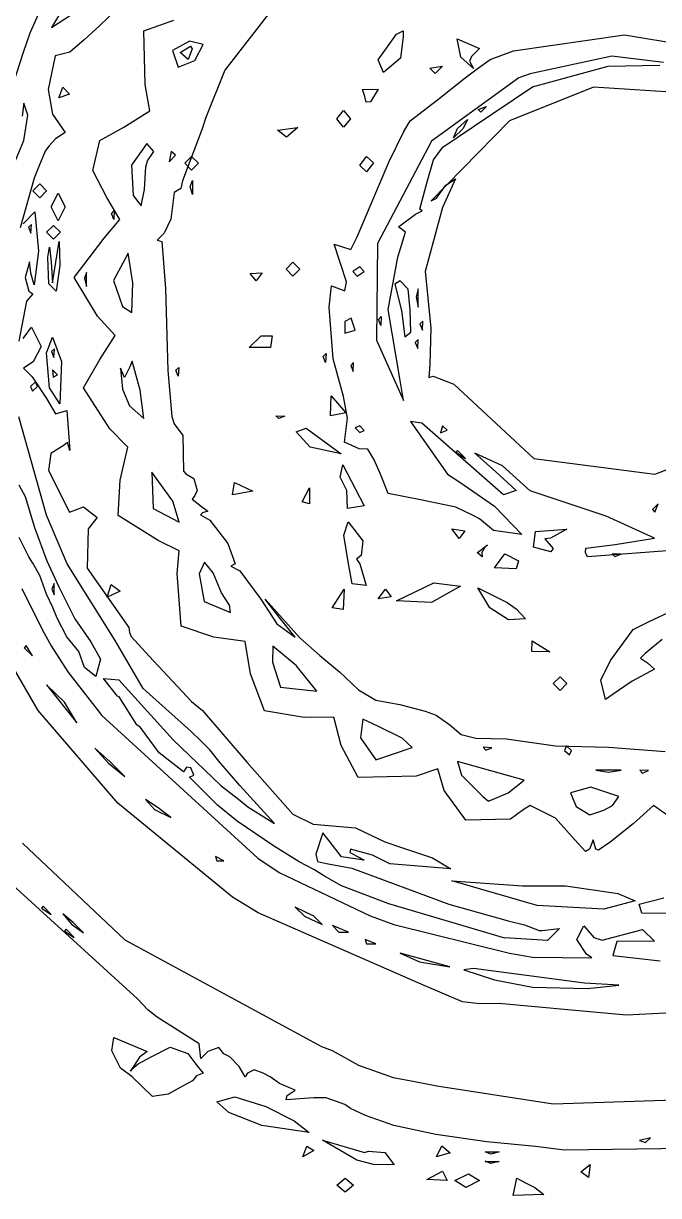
# Model space of a CAD drawing. Extents: x 0.2 to 67.3, y 0 to 43.3.
# Drawn here: x 20.83 to 25.35, y 13.11 to 21.46 of the extents above; entities that cross this region are included whole.
import ezdxf

# ---------------------------------------------------------------- set-up
doc = ezdxf.new("R2010")
doc.units = 0

msp = doc.modelspace()

# ---------------------------------------------------------------- linework, layer by layer
at = {"layer": 'Image'}
for p, q in [((20.876705, 21.388768), (20.956388, 21.569187)), ((21.553888, 21.613558), (21.37029, 21.438827)), ((22.625019, 21.59128), (22.262124, 21.122254)), ((21.090996, 21.533654), (21.027945, 21.427133)), ((21.027945, 21.427133), (21.171256, 21.52016)), ((21.686389, 21.403294), (21.899665, 21.480155)), ((20.829425, 21.250867), (20.876705, 21.388768)), ((21.37029, 21.438827), (21.261439, 21.339265)), ((21.695256, 21.020072), (21.686389, 21.403294)), ((23.354975, 21.196707), (23.485636, 21.378211)), ((23.485636, 21.378211), (23.532962, 21.402288)), ((23.532962, 21.402288), (23.532889, 21.36149)), ((24.320561, 21.260578), (25.110918, 21.374666)), ((25.110918, 21.374666), (25.773654, 21.264616)), ((21.261439, 21.339265), (21.158983, 21.250735)), ((22.0122, 21.330004), (21.890855, 21.262281)), ((21.94438, 21.247983), (22.018191, 21.293386)), ((22.108187, 21.305398), (22.0122, 21.330004)), ((22.018191, 21.293386), (22.029833, 21.273807)), ((22.048602, 21.190754), (22.108187, 21.305398)), ((22.108187, 21.305398), (22.108187, 21.305398)), ((23.532889, 21.36149), (23.515468, 21.209143)), ((23.944823, 21.214514), (23.916878, 21.346937)), ((23.916878, 21.346937), (24.076677, 21.276955)), ((20.588435, 20.512787), (20.829425, 21.250867)), ((21.053012, 21.22557), (21.004881, 20.985914)), ((21.158983, 21.250735), (21.053012, 21.22557)), ((21.890855, 21.262281), (21.929982, 21.144055)), ((21.944381, 21.248116), (21.94438, 21.247983)), ((22.001789, 21.199406), (21.944381, 21.248116)), ((22.013431, 21.228907), (22.001789, 21.199406)), ((22.029833, 21.273807), (22.013431, 21.228907)), ((23.515468, 21.209143), (23.39357, 21.106379)), ((23.944824, 21.214514), (23.944823, 21.214514)), ((24.034535, 21.134113), (23.944824, 21.214514)), ((24.019269, 21.220996), (24.006884, 21.187182)), ((24.076677, 21.276955), (24.019269, 21.220996)), ((24.15342, 21.198401), (24.320561, 21.260578)), ((25.019809, 21.222292), (24.437525, 21.096668)), ((25.38836, 21.178266), (25.019809, 21.222292)), ((21.929982, 21.144055), (22.048602, 21.190754)), ((23.39356, 21.106352), (23.354975, 21.196707)), ((23.723344, 21.13797), (23.81424, 21.150934)), ((23.723344, 21.137943), (23.723344, 21.13797)), ((23.762299, 21.098997), (23.723344, 21.137943)), ((23.81424, 21.150934), (23.762299, 21.098997)), ((23.97472, 21.067194), (24.060279, 21.13281)), ((24.006884, 21.187182), (24.034535, 21.134113)), ((24.060279, 21.13281), (24.15342, 21.198401)), ((24.455603, 21.003175), (24.994695, 21.152072)), ((24.994695, 21.152072), (25.361388, 21.157893)), ((22.262124, 21.122254), (22.12807, 20.786021)), ((23.39357, 21.106379), (23.39356, 21.106352)), ((24.356544, 21.067062), (23.734302, 20.618064)), ((23.778555, 20.911381), (23.97472, 21.067194)), ((24.437525, 21.096668), (24.356544, 21.067062)), ((21.004881, 20.985914), (21.034217, 20.808299)), ((21.080528, 20.925113), (21.107865, 21.001657)), ((21.107865, 21.001657), (21.157072, 20.952471)), ((21.728071, 20.833408), (21.695256, 21.020072)), ((23.244697, 20.984194), (23.354974, 20.988163)), ((23.259527, 20.935008), (23.244697, 20.984194)), ((23.354974, 20.988163), (23.29947, 20.897967)), ((24.034907, 20.721225), (24.455603, 21.003175)), ((24.889081, 21.002186), (24.289904, 20.761018)), ((25.403573, 20.96943), (24.889081, 21.002186)), ((20.830823, 20.886907), (20.819549, 20.795255)), ((20.859522, 20.803246), (20.830823, 20.886907)), ((21.157072, 20.952471), (21.080528, 20.925113)), ((21.080528, 20.925113), (21.080528, 20.925113)), ((23.268602, 20.893998), (23.259527, 20.935008)), ((23.29947, 20.897967), (23.268602, 20.893998)), ((23.268602, 20.893998), (23.268602, 20.893998)), ((23.583472, 20.762659), (23.778555, 20.911381)), ((20.831682, 20.622827), (20.859522, 20.803246)), ((21.034217, 20.808299), (21.124255, 20.678204)), ((21.54323, 20.717442), (21.728071, 20.833408)), ((23.059733, 20.776444), (23.10894, 20.836583)), ((23.10894, 20.836583), (23.158147, 20.776444)), ((24.086291, 20.823407), (24.067927, 20.841663)), ((24.067927, 20.841663), (24.067928, 20.841663)), ((24.067928, 20.841663), (24.12675, 20.864153)), ((24.12675, 20.864153), (24.086291, 20.823407)), ((21.372955, 20.622684), (21.54323, 20.717442)), ((22.12807, 20.786021), (22.101576, 20.705562)), ((22.638891, 20.694502), (22.783508, 20.715404)), ((22.783508, 20.715404), (22.701196, 20.645184)), ((23.10894, 20.716304), (23.059733, 20.776444)), ((23.059733, 20.776444), (23.059733, 20.776444)), ((23.158147, 20.776444), (23.10894, 20.716304)), ((23.537377, 20.686115), (23.583472, 20.762659)), ((24.289904, 20.761018), (23.732462, 20.192377)), ((23.815431, 20.574937), (24.034907, 20.721225)), ((23.961859, 20.706382), (23.890888, 20.640765)), ((23.890888, 20.640765), (23.920266, 20.706382)), ((23.920266, 20.706382), (23.991237, 20.771972)), ((23.920266, 20.706382), (23.920266, 20.706382)), ((23.991237, 20.771972), (23.961859, 20.706382)), ((20.735606, 20.394836), (20.83168, 20.622827)), ((20.83168, 20.622827), (20.831682, 20.622827)), ((21.055345, 20.633913), (21.008074, 20.580864)), ((21.124255, 20.678204), (21.055345, 20.633913)), ((21.321608, 20.40698), (21.372955, 20.622684)), ((22.101576, 20.705562), (21.960048, 20.335066)), ((22.638891, 20.694396), (22.638891, 20.694502)), ((22.701196, 20.645184), (22.638891, 20.694396)), ((23.431537, 20.468072), (23.537377, 20.686115)), ((20.982079, 20.545859), (20.93747, 20.437275)), ((21.008074, 20.580864), (20.982079, 20.545859)), ((21.707429, 20.601581), (21.597231, 20.447249)), ((21.757567, 20.544166), (21.707429, 20.601581)), ((21.711952, 20.476618), (21.757567, 20.544166)), ((21.880434, 20.544246), (21.866469, 20.470453)), ((21.911074, 20.518052), (21.880434, 20.544246)), ((23.734302, 20.618064), (23.350282, 19.887815)), ((23.748629, 20.483815), (23.815431, 20.574937)), ((21.700276, 20.434205), (21.711952, 20.476618)), ((21.866469, 20.470453), (21.911073, 20.518078)), ((21.911073, 20.518078), (21.911074, 20.518052)), ((21.977181, 20.459367), (22.026388, 20.508553)), ((22.026388, 20.410155), (21.977181, 20.459367)), ((21.977181, 20.459367), (21.977181, 20.459367)), ((22.026388, 20.508553), (22.075595, 20.459367)), ((22.075595, 20.459367), (22.026388, 20.410155)), ((23.204868, 19.93544), (23.431537, 20.468072)), ((23.223756, 20.444021), (23.272963, 20.50858)), ((23.272963, 20.50858), (23.32217, 20.462886)), ((23.32217, 20.462886), (23.272963, 20.398302)), ((23.703841, 20.328002), (23.748629, 20.483815)), ((20.93747, 20.437275), (20.904333, 20.353296)), ((21.421375, 20.214813), (21.321608, 20.40698)), ((21.597231, 20.447249), (21.610191, 20.22918)), ((21.691045, 20.273524), (21.700277, 20.434205)), ((21.700277, 20.434205), (21.700276, 20.434205)), ((23.272963, 20.398302), (23.223756, 20.444021)), ((23.223756, 20.444021), (23.223756, 20.444021)), ((20.904333, 20.353296), (20.805768, 19.999654)), ((20.894635, 20.263549), (20.943842, 20.312762)), ((20.943842, 20.312762), (20.993049, 20.263549)), ((21.960048, 20.335066), (21.950031, 20.27908)), ((22.031502, 20.237329), (22.016378, 20.295352)), ((22.016378, 20.295352), (22.016381, 20.295352)), ((22.016381, 20.295352), (22.032719, 20.335754)), ((22.032719, 20.335754), (22.031502, 20.237329)), ((23.651769, 20.133031), (23.703841, 20.328002)), ((23.769671, 20.211427), (23.836723, 20.30321)), ((23.906445, 20.348606), (23.812455, 20.145043)), ((23.836723, 20.30321), (23.906445, 20.348606)), ((20.943842, 20.214363), (20.894635, 20.263549)), ((20.894635, 20.263549), (20.894635, 20.263549)), ((20.993049, 20.263549), (20.943842, 20.214363)), ((21.025854, 20.148747), (21.07506, 20.247172)), ((21.07506, 20.247172), (21.124267, 20.148747)), ((21.515072, 20.059334), (21.421375, 20.214813)), ((21.610191, 20.22918), (21.665542, 20.155282)), ((21.665542, 20.155282), (21.691045, 20.273524)), ((21.901344, 20.250373), (21.878715, 20.06072)), ((21.950031, 20.27908), (21.901344, 20.250373)), ((23.732462, 20.192377), (23.769671, 20.211427)), ((21.07506, 20.050322), (21.025854, 20.148747)), ((21.025854, 20.148747), (21.025854, 20.148747)), ((21.124267, 20.148747), (21.07506, 20.050322)), ((21.454903, 20.10226), (21.474723, 20.122103)), ((21.474723, 20.122103), (21.47213, 20.059212)), ((23.66942, 20.120331), (23.651769, 20.133031)), ((23.812455, 20.145043), (23.689448, 19.688981)), ((20.825207, 20.02725), (20.909203, 20.113266)), ((20.909203, 20.113266), (20.934648, 19.832359)), ((21.403135, 19.924989), (21.515072, 20.059334)), ((21.47213, 20.059212), (21.454901, 20.10226)), ((21.454901, 20.10226), (21.454903, 20.10226)), ((21.878715, 20.06072), (21.829507, 19.962904)), ((23.499974, 20.006216), (23.621779, 20.096783)), ((23.621779, 20.096783), (23.66942, 20.120331)), ((20.884237, 20.023731), (20.864417, 20.003888)), ((20.864417, 20.003888), (20.881647, 19.96084)), ((20.881647, 19.96084), (20.88424, 20.023705)), ((20.88424, 20.023705), (20.884237, 20.023731)), ((20.993049, 19.968328), (21.042256, 20.017514)), ((21.042256, 19.919115), (20.993049, 19.968328)), ((20.993049, 19.968328), (20.993049, 19.968328)), ((21.042256, 20.017514), (21.091463, 19.968328)), ((21.091463, 19.968328), (21.042256, 19.919115)), ((21.829507, 19.962904), (21.780301, 19.912792)), ((23.495823, 19.790713), (23.549976, 19.967904)), ((23.549976, 19.967904), (23.499974, 20.006216)), ((21.058658, 19.7551), (21.081608, 19.902711)), ((21.081608, 19.902711), (21.086534, 19.732426)), ((21.190407, 19.645166), (21.403135, 19.924989)), ((21.780301, 19.912792), (21.813707, 19.902208)), ((21.813707, 19.902208), (21.839277, 19.567908)), ((23.129174, 19.616035), (23.041402, 19.883106)), ((23.041402, 19.883106), (23.160941, 19.845217)), ((23.160941, 19.845217), (23.204868, 19.93544)), ((23.350282, 19.887815), (23.344136, 19.198679)), ((20.934648, 19.832359), (20.903271, 19.594525)), ((21.001783, 19.79156), (21.014818, 19.861942)), ((21.007995, 19.601589), (21.001783, 19.79156)), ((21.014818, 19.861942), (21.025529, 19.7551)), ((21.573243, 19.81995), (21.468706, 19.623629)), ((21.606246, 19.607225), (21.573243, 19.81995)), ((23.42677, 19.41781), (23.495823, 19.790713)), ((20.870841, 19.758566), (20.839948, 19.645193)), ((20.881152, 19.676546), (20.870841, 19.758566)), ((21.025529, 19.7551), (21.035708, 19.607463)), ((21.035708, 19.607463), (21.058658, 19.7551)), ((21.086534, 19.732426), (21.061743, 19.549582)), ((22.698882, 19.704882), (22.748089, 19.754095)), ((22.748089, 19.65567), (22.698882, 19.704882)), ((22.698882, 19.704882), (22.698882, 19.704882)), ((22.748089, 19.754095), (22.797296, 19.704882)), ((22.797296, 19.704882), (22.748089, 19.65567)), ((23.225691, 19.722054), (23.174548, 19.689246)), ((23.25656, 19.689246), (23.225691, 19.722054)), ((20.839948, 19.645193), (20.867285, 19.548699)), ((20.903271, 19.594525), (20.881152, 19.676546)), ((21.356811, 19.369867), (21.190407, 19.645166)), ((21.278209, 19.680408), (21.261871, 19.640033)), ((21.261871, 19.640033), (21.276994, 19.58201)), ((21.276994, 19.58201), (21.278211, 19.680408)), ((21.278211, 19.680408), (21.278209, 19.680408)), ((21.468706, 19.623629), (21.534315, 19.438209)), ((22.442241, 19.673794), (22.528614, 19.680144)), ((22.442241, 19.673662), (22.442241, 19.673794)), ((22.485652, 19.622729), (22.442241, 19.673662)), ((22.528614, 19.680144), (22.485652, 19.622729)), ((23.174548, 19.689246), (23.205417, 19.656437)), ((23.205417, 19.656437), (23.25656, 19.689246)), ((23.25656, 19.689246), (23.25656, 19.689246)), ((23.513006, 19.623206), (23.475015, 19.598599)), ((23.569579, 19.562431), (23.513006, 19.623206)), ((23.689448, 19.688981), (23.730379, 19.287767)), ((20.867285, 19.548699), (20.894622, 19.529914)), ((21.061743, 19.549582), (21.007994, 19.601589)), ((21.007994, 19.601589), (21.007995, 19.601589)), ((21.600122, 19.397225), (21.606245, 19.607225)), ((21.606245, 19.607225), (21.606246, 19.607225)), ((21.839277, 19.567908), (21.857742, 18.983312)), ((23.006068, 19.435167), (23.021672, 19.587626)), ((23.021672, 19.587626), (23.118787, 19.551609)), ((23.118787, 19.551609), (23.129174, 19.616035)), ((23.475015, 19.598599), (23.521454, 19.410454)), ((23.582834, 19.415138), (23.569579, 19.562431)), ((23.640612, 19.565844), (23.625684, 19.508826)), ((23.639951, 19.434611), (23.640612, 19.565844)), ((23.640612, 19.565844), (23.640612, 19.565844)), ((20.849096, 19.47668), (20.795032, 19.193179)), ((20.894622, 19.529914), (20.849096, 19.47668)), ((23.625684, 19.508826), (23.639951, 19.434611)), ((21.534315, 19.438209), (21.600122, 19.397225)), ((23.033482, 19.0661), (23.006068, 19.435167)), ((23.510622, 18.926717), (23.42677, 19.41781)), ((23.521454, 19.410454), (23.545818, 19.223735)), ((23.589072, 19.257658), (23.582833, 19.415217)), ((23.582833, 19.415217), (23.582834, 19.415138)), ((20.826933, 19.211435), (20.886421, 19.293165)), ((20.886421, 19.293165), (20.954274, 19.155132)), ((21.481222, 19.23202), (21.356811, 19.369867)), ((23.162195, 19.355845), (23.117058, 19.33309)), ((23.117058, 19.33309), (23.117984, 19.248318)), ((23.190448, 19.271072), (23.162195, 19.355845)), ((23.37479, 19.304674), (23.357561, 19.347748)), ((23.357561, 19.347748), (23.357563, 19.347722)), ((23.357563, 19.347722), (23.377383, 19.367566)), ((23.377383, 19.367566), (23.37479, 19.304674)), ((23.672625, 19.334625), (23.652805, 19.314781)), ((23.652805, 19.314781), (23.670034, 19.271707)), ((23.670034, 19.271707), (23.672627, 19.334599)), ((23.672627, 19.334599), (23.672625, 19.334625)), ((23.730379, 19.287767), (23.723243, 19.02501)), ((20.993407, 19.109941), (21.034918, 19.22181)), ((21.034918, 19.22181), (21.100011, 19.047156)), ((21.373118, 19.061708), (21.481222, 19.23202)), ((22.436444, 19.148015), (22.520591, 19.230009)), ((22.520591, 19.230009), (22.600467, 19.230009)), ((22.600467, 19.230009), (22.59461, 19.197703)), ((23.117984, 19.248318), (23.190458, 19.271072)), ((23.190458, 19.271072), (23.190448, 19.271072)), ((23.545818, 19.223735), (23.589072, 19.257658)), ((23.63982, 19.203392), (23.62, 19.183548)), ((23.63723, 19.1405), (23.639823, 19.203365)), ((23.639823, 19.203365), (23.63982, 19.203392)), ((20.954274, 19.155132), (20.896865, 19.045727)), ((21.048262, 19.13796), (21.028442, 19.118117)), ((21.045672, 19.075043), (21.048265, 19.137934)), ((21.048265, 19.137934), (21.048262, 19.13796)), ((22.436444, 19.147988), (22.436444, 19.148015)), ((22.588752, 19.147988), (22.436444, 19.147988)), ((22.59461, 19.197703), (22.588752, 19.147988)), ((23.344136, 19.198679), (23.534709, 18.770746)), ((23.62, 19.183548), (23.63723, 19.1405)), ((20.896865, 19.045727), (20.829013, 19.000933)), ((21.014351, 18.859619), (20.993407, 19.109941)), ((21.028442, 19.118117), (21.045672, 19.075043)), ((21.100011, 19.047156), (21.0878, 18.745848)), ((21.255997, 18.860545), (21.373118, 19.061708)), ((21.601862, 19.048855), (21.583525, 19.004505)), ((21.658649, 18.842977), (21.601862, 19.048855)), ((22.981135, 19.041255), (22.963905, 19.084303)), ((22.963905, 19.084303), (22.963908, 19.084303)), ((22.963908, 19.084303), (22.983728, 19.104147)), ((22.983728, 19.104147), (22.981135, 19.041255)), ((23.108453, 18.798342), (23.033482, 19.0661)), ((23.180555, 19.039483), (23.160735, 19.019639)), ((23.177965, 18.976591), (23.180558, 19.039456)), ((23.180558, 19.039456), (23.180555, 19.039483)), ((20.829013, 19.000933), (20.890728, 18.938385)), ((21.069976, 18.952779), (21.034917, 18.987783)), ((21.034917, 18.987783), (21.040904, 18.937168)), ((21.040904, 18.937168), (21.069975, 18.952779)), ((21.069975, 18.952779), (21.069976, 18.952779)), ((21.534317, 18.966246), (21.51985, 18.999054)), ((21.51985, 18.999054), (21.533272, 18.849486)), ((21.548785, 18.933438), (21.534317, 18.966246)), ((21.583525, 19.004505), (21.548785, 18.933438)), ((21.857742, 18.983312), (21.884334, 18.655255)), ((21.931387, 18.942883), (21.914157, 18.985931)), ((21.914157, 18.985931), (21.91416, 18.985905)), ((21.91416, 18.985905), (21.93398, 19.005748)), ((21.93398, 19.005748), (21.931387, 18.942883)), ((23.160735, 19.019639), (23.177965, 18.976591)), ((23.723243, 19.02501), (23.715822, 18.934787)), ((20.91297, 18.902217), (20.878229, 18.869409)), ((20.878229, 18.869409), (20.892697, 18.8366)), ((20.890728, 18.938385), (20.991291, 18.784107)), ((20.892697, 18.8366), (20.927437, 18.869409)), ((20.927437, 18.869409), (20.91297, 18.902217)), ((20.927437, 18.869409), (20.927437, 18.869409)), ((23.510621, 18.926559), (23.510622, 18.926717)), ((23.534709, 18.770746), (23.510621, 18.926559)), ((23.715822, 18.934787), (23.748124, 18.942989)), ((23.748124, 18.942989), (23.894142, 18.885231)), ((23.894142, 18.885231), (24.464605, 18.357414)), ((21.0878, 18.745848), (21.014351, 18.859619)), ((21.014351, 18.859619), (21.014351, 18.859619)), ((21.442763, 18.569186), (21.255997, 18.860545)), ((21.533272, 18.849486), (21.582479, 18.731138)), ((21.685746, 18.640783), (21.658646, 18.842977)), ((21.658646, 18.842977), (21.658649, 18.842977)), ((23.015993, 18.6606), (23.020366, 18.802734)), ((23.020366, 18.802734), (23.125341, 18.68137)), ((23.136529, 18.642846), (23.108453, 18.798342)), ((20.991291, 18.784107), (21.057484, 18.674067)), ((21.582479, 18.731138), (21.685746, 18.640783)), ((20.993018, 17.953978), (20.796208, 18.653747)), ((21.057484, 18.674067), (21.137346, 18.698144)), ((21.137346, 18.698144), (21.158089, 18.413479)), ((21.884334, 18.655255), (21.902347, 18.602471)), ((22.627121, 18.6606), (22.689997, 18.657954)), ((22.646941, 18.640756), (22.627121, 18.6606)), ((22.627121, 18.6606), (22.627121, 18.6606)), ((22.689997, 18.657954), (22.646941, 18.640756)), ((23.125341, 18.68137), (23.015992, 18.660467)), ((23.015992, 18.660467), (23.015993, 18.6606)), ((23.116389, 18.47354), (23.136529, 18.642846)), ((23.665833, 18.609324), (23.584613, 18.619378)), ((23.584613, 18.619378), (23.849844, 18.245919)), ((21.572567, 18.437381), (21.442763, 18.569186)), ((21.902347, 18.602471), (21.964509, 18.520477)), ((22.770123, 18.54665), (22.842078, 18.573764)), ((22.871105, 18.438059), (22.770123, 18.54665)), ((22.842078, 18.573764), (23.092537, 18.390937)), ((23.223755, 18.590485), (23.190951, 18.575933)), ((23.190951, 18.575933), (23.223755, 18.541193)), ((23.25656, 18.555719), (23.223755, 18.590485)), ((23.223755, 18.541193), (23.25656, 18.555746)), ((23.25656, 18.555746), (23.25656, 18.555719)), ((24.248907, 18.097355), (23.665833, 18.609324)), ((23.813703, 18.590141), (23.799236, 18.538997)), ((23.799236, 18.538997), (23.847042, 18.559635)), ((23.847043, 18.559608), (23.813703, 18.590141)), ((23.847042, 18.559635), (23.847043, 18.559608)), ((21.119251, 18.452373), (21.022529, 18.391175)), ((21.142701, 18.470894), (21.119251, 18.452373)), ((21.158089, 18.413479), (21.142701, 18.470894)), ((21.964509, 18.520477), (21.968927, 18.266927)), ((23.219957, 18.426655), (23.116389, 18.47354)), ((21.022529, 18.391175), (21.00662, 18.270419)), ((21.516226, 18.203083), (21.572567, 18.437381)), ((23.092537, 18.390937), (22.871105, 18.438059)), ((22.871105, 18.438059), (22.871105, 18.438059)), ((23.281312, 18.423745), (23.219957, 18.426655)), ((23.32371, 18.352678), (23.281312, 18.423745)), ((23.920854, 18.41422), (23.908468, 18.401785)), ((23.908468, 18.401785), (23.978262, 18.356779)), ((23.978262, 18.356832), (23.920854, 18.41422)), ((24.240706, 18.303651), (24.043878, 18.395064)), ((24.043878, 18.395064), (24.191499, 18.264096)), ((25.326977, 18.245548), (25.762605, 18.41213)), ((23.084208, 18.224593), (23.103139, 18.311324)), ((23.103139, 18.311324), (23.256562, 18.019356)), ((23.37103, 18.244808), (23.32371, 18.352678)), ((23.978262, 18.356779), (23.978262, 18.356832)), ((24.437533, 18.125322), (24.240706, 18.303651)), ((24.464605, 18.357414), (25.326974, 18.245469)), ((21.00662, 18.270419), (21.155746, 17.973954)), ((21.50197, 17.951676), (21.516226, 18.203083)), ((21.89135, 18.051609), (21.743832, 18.258434)), ((21.743832, 18.258434), (21.752044, 18.001524)), ((21.968927, 18.266927), (21.985329, 18.247877)), ((21.985329, 18.247877), (22.042737, 18.215174)), ((22.042737, 18.215174), (22.064713, 18.127756)), ((23.132996, 18.12892), (23.084208, 18.224593)), ((23.426166, 18.10734), (23.37103, 18.244808)), ((23.849844, 18.245919), (23.937709, 18.188504)), ((24.191499, 18.264096), (24.338943, 18.129757)), ((25.326974, 18.245469), (25.326977, 18.245548)), ((20.796219, 18.168211), (20.840944, 18.085899)), ((22.064713, 18.127756), (22.048687, 18.093995)), ((22.463094, 18.123152), (22.317172, 18.097752)), ((22.317173, 18.097858), (22.331468, 18.186652)), ((22.331468, 18.186652), (22.463094, 18.123152)), ((22.814028, 18.048355), (22.86484, 18.147282)), ((22.86484, 18.147282), (22.865158, 18.033882)), ((23.136782, 18.000783), (23.132996, 18.12892)), ((23.937709, 18.188504), (24.183743, 18.017557)), ((24.338943, 18.129757), (24.248907, 18.097355)), ((24.978809, 17.945644), (24.437533, 18.125322)), ((20.840944, 18.085899), (20.907252, 17.865157)), ((21.891351, 18.051609), (21.89135, 18.051609)), ((21.937549, 17.902675), (21.891351, 18.051609)), ((22.048687, 18.093995), (22.030219, 18.066558)), ((22.030219, 18.066558), (22.095453, 18.015652)), ((22.317172, 18.097752), (22.317173, 18.097858)), ((22.865158, 18.033882), (22.814015, 18.048434)), ((22.814015, 18.048434), (22.814028, 18.048355)), ((23.656219, 18.062325), (23.426166, 18.10734)), ((23.908882, 18.010916), (23.656219, 18.062325)), ((21.138877, 17.606237), (20.993018, 17.953978)), ((21.155746, 17.973954), (21.255473, 18.012768)), ((21.255473, 18.012768), (21.353887, 17.935748)), ((21.787696, 17.773744), (21.50197, 17.951676)), ((21.752044, 18.001524), (21.937549, 17.902675)), ((22.103277, 17.969535), (22.08881, 17.954983)), ((22.08881, 17.954983), (22.15483, 17.917095)), ((22.095453, 18.015652), (22.14115, 17.980913)), ((22.14115, 17.980913), (22.103277, 17.969535)), ((23.136785, 18.000836), (23.136782, 18.000783)), ((23.256562, 18.019356), (23.136785, 18.000836)), ((24.031899, 17.950671), (23.908882, 18.010916)), ((24.07689, 17.926064), (24.031899, 17.950671)), ((24.183743, 18.017557), (24.377616, 17.815452)), ((25.349731, 18.033617), (25.308967, 17.993136)), ((25.308967, 17.993136), (25.327329, 17.97488)), ((25.327329, 17.97488), (25.349739, 18.033723)), ((25.349739, 18.033723), (25.349731, 18.033617)), ((21.353887, 17.935748), (21.288278, 17.85595)), ((22.15483, 17.917095), (22.283279, 17.751651)), ((23.111668, 17.811474), (23.140905, 17.905744)), ((23.140905, 17.905744), (23.246689, 17.769273)), ((24.177962, 17.84407), (24.07689, 17.926064)), ((25.325024, 17.78954), (24.978809, 17.945644)), ((20.867078, 17.655634), (20.798316, 17.795069)), ((20.907252, 17.865157), (20.994743, 17.627615)), ((21.288278, 17.85595), (21.282245, 17.576312)), ((23.141029, 17.620577), (23.111668, 17.811474)), ((23.879848, 17.854786), (23.972466, 17.841027)), ((23.879848, 17.85468), (23.879848, 17.854786)), ((23.93146, 17.786338), (23.879848, 17.85468)), ((23.972466, 17.841027), (23.93146, 17.786338)), ((24.377616, 17.815452), (24.177962, 17.84407)), ((24.460912, 17.724267), (24.477316, 17.837535)), ((24.477316, 17.837535), (24.699965, 17.854204)), ((24.581861, 17.789381), (24.542292, 17.784089)), ((24.542292, 17.784089), (24.601551, 17.715218)), ((24.699965, 17.854204), (24.581861, 17.789381)), ((25.04327, 17.744799), (25.325024, 17.78954)), ((21.93658, 17.699115), (21.787696, 17.773744)), ((22.283279, 17.751651), (22.337144, 17.605972)), ((23.246689, 17.769273), (23.234351, 17.665344)), ((24.061674, 17.685902), (24.133532, 17.740645)), ((24.113011, 17.721066), (24.093078, 17.688257)), ((24.133532, 17.740645), (24.113011, 17.721066)), ((24.585147, 17.69167), (24.460912, 17.724479)), ((24.460912, 17.724479), (24.460912, 17.724267)), ((24.601551, 17.715218), (24.585147, 17.69167)), ((24.831188, 17.686485), (24.835289, 17.717864)), ((24.835289, 17.717864), (25.04327, 17.744799)), ((25.641942, 17.717335), (24.84769, 17.655475)), ((20.894633, 17.610443), (20.867078, 17.655634)), ((20.994743, 17.627615), (21.081163, 17.442486)), ((21.9241, 17.538265), (21.93658, 17.699115)), ((22.11762, 17.619016), (22.078938, 17.534111)), ((22.178618, 17.541467), (22.11762, 17.619016)), ((23.170787, 17.464764), (23.141029, 17.620577)), ((23.234351, 17.665344), (23.201894, 17.639151)), ((23.201894, 17.639151), (23.225503, 17.607401)), ((24.096949, 17.655449), (24.061673, 17.686008)), ((24.061673, 17.686008), (24.061674, 17.685902)), ((24.093078, 17.688257), (24.096949, 17.655449)), ((24.183299, 17.578799), (24.257457, 17.678177)), ((24.257457, 17.678177), (24.355872, 17.628197)), ((24.355872, 17.628197), (24.339124, 17.570782)), ((24.847592, 17.655475), (24.831188, 17.686485)), ((24.84769, 17.655475), (24.847592, 17.655475)), ((25.084743, 17.675319), (25.021868, 17.677965)), ((25.021868, 17.677965), (25.041685, 17.658121)), ((25.041685, 17.658121), (25.08474, 17.675319)), ((25.08474, 17.675319), (25.084743, 17.675319)), ((20.94384, 17.524427), (20.894633, 17.610443)), ((21.48171, 17.059582), (21.138877, 17.606237)), ((21.282245, 17.576312), (21.579956, 17.151895)), ((21.952075, 17.161949), (21.9241, 17.538265)), ((22.078938, 17.534111), (22.115333, 17.338955)), ((22.239617, 17.398803), (22.178618, 17.541467)), ((22.337144, 17.605972), (22.305172, 17.590891)), ((22.305172, 17.590891), (22.370025, 17.556151)), ((22.370025, 17.556151), (22.518452, 17.354883)), ((23.225503, 17.607401), (23.269454, 17.453017)), ((24.183301, 17.57872), (24.183299, 17.578799)), ((24.339124, 17.570782), (24.183301, 17.57872)), ((20.993047, 17.389199), (20.94384, 17.524427)), ((21.047577, 17.467013), (21.03103, 17.426003)), ((21.047577, 17.385019), (21.047577, 17.467013)), ((21.047577, 17.467013), (21.047577, 17.467013)), ((21.424758, 17.368271), (21.452311, 17.458811)), ((21.452311, 17.458811), (21.51792, 17.411556)), ((23.170788, 17.464923), (23.170787, 17.464764)), ((23.269454, 17.453017), (23.170788, 17.464923)), ((23.486201, 17.342685), (23.751783, 17.472119)), ((23.751783, 17.472119), (23.942003, 17.446455)), ((20.817142, 17.431188), (20.961922, 17.139724)), ((21.037704, 17.294796), (20.993047, 17.389199)), ((21.03103, 17.426003), (21.047577, 17.385019)), ((21.081163, 17.442486), (21.194635, 17.215183)), ((21.51792, 17.411556), (21.424758, 17.368271)), ((21.424758, 17.368271), (21.424758, 17.368271)), ((22.296106, 17.311994), (22.239617, 17.398803)), ((23.026936, 17.291965), (23.112457, 17.425844)), ((23.112457, 17.425844), (23.106263, 17.281752)), ((23.354982, 17.357502), (23.406594, 17.425844)), ((23.4476, 17.371155), (23.354982, 17.357396)), ((23.406594, 17.425844), (23.4476, 17.371155)), ((23.942003, 17.446455), (23.734411, 17.33062)), ((24.150494, 17.292335), (24.064441, 17.435475)), ((24.064441, 17.435475), (24.27351, 17.330435)), ((21.067751, 17.218358), (21.037704, 17.294796)), ((22.115333, 17.338955), (22.304307, 17.259765)), ((22.304308, 17.259765), (22.296106, 17.311994)), ((22.518452, 17.354883), (22.632524, 17.17957)), ((22.650112, 17.227618), (22.551056, 17.353692)), ((22.551056, 17.353692), (22.797241, 17.079161)), ((23.106263, 17.281752), (23.026934, 17.292071)), ((23.026934, 17.292071), (23.026936, 17.291965)), ((23.354982, 17.357396), (23.354982, 17.357502)), ((23.734411, 17.33062), (23.486201, 17.342791)), ((23.486201, 17.342791), (23.486201, 17.342685)), ((24.283342, 17.206346), (24.150494, 17.292335)), ((24.27351, 17.330435), (24.339122, 17.285139)), ((24.339122, 17.285139), (24.40473, 17.215686)), ((20.933798, 16.56163), (20.52768, 17.258918)), ((21.137909, 17.086384), (21.067751, 17.218358)), ((21.194635, 17.215183), (21.308224, 17.051168)), ((22.304307, 17.259765), (22.304308, 17.259765)), ((22.764437, 17.083791), (22.650112, 17.227618)), ((24.40473, 17.215686), (24.283342, 17.206425)), ((24.283342, 17.206425), (24.283342, 17.206346)), ((25.28495, 17.196212), (25.459967, 17.276275)), ((20.961922, 17.139724), (21.026206, 17.021826)), ((21.579956, 17.151895), (21.583518, 17.117843)), ((21.583518, 17.117843), (21.595181, 17.08776)), ((22.183632, 17.084611), (21.952075, 17.161949)), ((22.632524, 17.17957), (22.764437, 17.083791)), ((25.011618, 16.917395), (25.171219, 17.138824)), ((25.171219, 17.138824), (25.28495, 17.196212)), ((21.222679, 16.981953), (21.137909, 17.086384)), ((21.308224, 17.051168), (21.377393, 16.927899)), ((21.681933, 16.717582), (21.48171, 17.059582)), ((21.595181, 17.08776), (21.722838, 16.949012)), ((22.408683, 17.05265), (22.183632, 17.084611)), ((22.446139, 16.822965), (22.408683, 17.05265)), ((22.797241, 17.079161), (22.939123, 16.954463)), ((24.449786, 16.981979), (24.451374, 17.057068)), ((24.451374, 17.057068), (24.578601, 16.979413)), ((25.378978, 17.066514), (25.257391, 16.966581)), ((20.848004, 17.023995), (20.832311, 17.008385)), ((20.832311, 17.008385), (20.891433, 16.951738)), ((20.891433, 16.951738), (20.848003, 17.024075)), ((20.848003, 17.024075), (20.848004, 17.023995)), ((21.026206, 17.021826), (21.14498, 16.837623)), ((21.263374, 16.867891), (21.222679, 16.981953)), ((21.722838, 16.949012), (22.024614, 16.626935)), ((22.605278, 17.0191), (22.601441, 16.906282)), ((22.770956, 16.882099), (22.605278, 17.0191)), ((22.939123, 16.954463), (23.079936, 16.838258)), ((24.578601, 16.979413), (24.449699, 16.982059)), ((24.449699, 16.982059), (24.449786, 16.981979)), ((25.257391, 16.966581), (25.224837, 16.933772)), ((21.34345, 16.802804), (21.263374, 16.867971)), ((21.263374, 16.867971), (21.263374, 16.867891)), ((21.377393, 16.927899), (21.34345, 16.802804)), ((22.601441, 16.906282), (22.660371, 16.727742)), ((22.918577, 16.699431), (22.770956, 16.882099)), ((24.940715, 16.777959), (25.011618, 16.917395)), ((25.224837, 16.933772), (25.274044, 16.900991)), ((25.274044, 16.900991), (25.323251, 16.855297)), ((21.14498, 16.837623), (21.387071, 16.525971)), ((21.497023, 16.663898), (21.398394, 16.789098)), ((21.398394, 16.789098), (21.50837, 16.781161)), ((22.546354, 16.55997), (22.446139, 16.822965)), ((23.079936, 16.838258), (23.215036, 16.709538)), ((24.601559, 16.753353), (24.650766, 16.802566)), ((24.650766, 16.802566), (24.699973, 16.753353)), ((25.323251, 16.855297), (25.164435, 16.769757)), ((21.120827, 16.621326), (20.993042, 16.743617)), ((20.993042, 16.743617), (21.207551, 16.473689)), ((21.50837, 16.781161), (21.894518, 16.351663)), ((22.023438, 16.412121), (21.681933, 16.717582)), ((22.660371, 16.727742), (22.918578, 16.699431)), ((22.918578, 16.699431), (22.918577, 16.699431)), ((23.215036, 16.709538), (23.33969, 16.63572)), ((24.650766, 16.704141), (24.601559, 16.753353)), ((24.601559, 16.753353), (24.601559, 16.753353)), ((24.699973, 16.753353), (24.650766, 16.704141)), ((24.975171, 16.63951), (24.940707, 16.777959)), ((24.940707, 16.777959), (24.940715, 16.777959)), ((25.068429, 16.704141), (24.975171, 16.63951)), ((25.164435, 16.769757), (25.068429, 16.704141)), ((21.207551, 16.473689), (21.120827, 16.621326)), ((21.120827, 16.621326), (21.120827, 16.621326)), ((21.511016, 16.6594), (21.497023, 16.663898)), ((21.636647, 16.458449), (21.511016, 16.6594)), ((22.024614, 16.626935), (22.103285, 16.561742)), ((23.33969, 16.63572), (23.510096, 16.604975)), ((21.499314, 15.901925), (20.933798, 16.56163)), ((22.103285, 16.561742), (22.421847, 16.191617)), ((22.827277, 16.511657), (22.546354, 16.55997)), ((23.510096, 16.604975), (23.690564, 16.558012)), ((23.690564, 16.558012), (23.767513, 16.528034)), ((21.387071, 16.525971), (22.497508, 15.509125)), ((21.663036, 16.440987), (21.636647, 16.458449)), ((23.040127, 16.513211), (22.827277, 16.511657)), ((23.092571, 16.311605), (23.040127, 16.513211)), ((23.24671, 16.498824), (23.230078, 16.368015)), ((23.358759, 16.446675), (23.24671, 16.498824)), ((23.767513, 16.528034), (23.865766, 16.459534)), ((23.865766, 16.459534), (23.945404, 16.391774)), ((21.795311, 16.260938), (21.663036, 16.440987)), ((22.09199, 16.346504), (22.023438, 16.412121)), ((23.230078, 16.368015), (23.33858, 16.210297)), ((23.526048, 16.36431), (23.358759, 16.446675)), ((23.598054, 16.298138), (23.526048, 16.36431)), ((23.945404, 16.391774), (24.052019, 16.36558)), ((24.052019, 16.36558), (24.269679, 16.360024)), ((21.444112, 16.197729), (21.337497, 16.294064)), ((21.337497, 16.294064), (21.433848, 16.187463)), ((21.894518, 16.351663), (22.234045, 16.02665)), ((22.156254, 16.280887), (22.09199, 16.346504)), ((22.219545, 16.201804), (22.156254, 16.280887)), ((23.213699, 16.083376), (23.092571, 16.311605)), ((23.33858, 16.210297), (23.598054, 16.298138)), ((23.598054, 16.298138), (23.598054, 16.298138)), ((24.166206, 16.296683), (24.103331, 16.299329)), ((24.103331, 16.299329), (24.123151, 16.279485)), ((24.123151, 16.279485), (24.166207, 16.296683)), ((24.166207, 16.296683), (24.166206, 16.296683)), ((24.269679, 16.360024), (24.6179, 16.309542)), ((24.6179, 16.309542), (24.995153, 16.299752)), ((24.698036, 16.310441), (24.683564, 16.277633)), ((24.732776, 16.277633), (24.698036, 16.310441)), ((24.995153, 16.299752), (25.400518, 16.270674)), ((21.550727, 16.091102), (21.444112, 16.197729)), ((21.967288, 16.125236), (21.795311, 16.260938)), ((22.370109, 16.02657), (22.219545, 16.201804)), ((24.157765, 16.132033), (23.92112, 16.198549)), ((23.92112, 16.198549), (23.949095, 16.101024)), ((24.683564, 16.277633), (24.718304, 16.244825)), ((24.718304, 16.244825), (24.732776, 16.277633)), ((24.732776, 16.277633), (24.732776, 16.277633)), ((21.433848, 16.187463), (21.550727, 16.091102)), ((21.989217, 16.157989), (21.967288, 16.125236)), ((22.020085, 16.15402), (21.989217, 16.157989)), ((22.042784, 16.100627), (22.020085, 16.15402)), ((22.421847, 16.191617), (22.747461, 15.824005)), ((23.780485, 16.145024), (23.625154, 16.094753)), ((23.824532, 15.990931), (23.780485, 16.145024)), ((24.394412, 16.06549), (24.157765, 16.132033)), ((25.085428, 16.137139), (24.905001, 16.137139)), ((24.905001, 16.137139), (24.995213, 16.123381)), ((24.995213, 16.123381), (25.085428, 16.137139)), ((25.085428, 16.137139), (25.085428, 16.137139)), ((25.281572, 16.133435), (25.218693, 16.136081)), ((25.218693, 16.136081), (25.238511, 16.116237)), ((25.238511, 16.116237), (25.281566, 16.133435)), ((25.281566, 16.133435), (25.281572, 16.133435)), ((21.550727, 16.091102), (21.550727, 16.091102)), ((22.009979, 16.087398), (22.042784, 16.100627)), ((22.210084, 15.887294), (22.009979, 16.087398)), ((23.625154, 16.094753), (23.213699, 16.083376)), ((23.949095, 16.101024), (24.101287, 15.950159)), ((24.280244, 15.974765), (24.394412, 16.06549)), ((22.234045, 16.02665), (22.37248, 15.920049)), ((22.617089, 15.756034), (22.370109, 16.02657)), ((23.980846, 15.77945), (23.824532, 15.990931)), ((24.101287, 15.950159), (24.142293, 15.916848)), ((24.142293, 15.916848), (24.280244, 15.974765)), ((24.280244, 15.974765), (24.280244, 15.974765)), ((24.87001, 16.015246), (24.726215, 15.975903)), ((24.726215, 15.975903), (24.765582, 15.877478)), ((25.070329, 15.949656), (24.87001, 16.015246)), ((25.024947, 15.884039), (25.070329, 15.949656)), ((22.317014, 15.231419), (21.499314, 15.901925)), ((21.788561, 15.868985), (21.698348, 15.927061)), ((21.698348, 15.927061), (21.760841, 15.856364)), ((21.878774, 15.798314), (21.788561, 15.868985)), ((22.351173, 15.773417), (22.210084, 15.887294)), ((22.37248, 15.920049), (22.426608, 15.875626)), ((22.426608, 15.875626), (22.617089, 15.756034)), ((24.437562, 15.88605), (24.388633, 15.853242)), ((24.617987, 15.795748), (24.437562, 15.88605)), ((24.765582, 15.877478), (24.863996, 15.818423)), ((24.96241, 15.851231), (25.024947, 15.884039)), ((25.31578, 15.885944), (25.171775, 15.754738)), ((25.478326, 15.771142), (25.31578, 15.885944)), ((21.760841, 15.856364), (21.878774, 15.798314)), ((21.878774, 15.798314), (21.878774, 15.798314)), ((22.747461, 15.824005), (22.89308, 15.750901)), ((24.29873, 15.787652), (23.980846, 15.77945)), ((24.388633, 15.853242), (24.29873, 15.787652)), ((24.757406, 15.640438), (24.617987, 15.795748)), ((24.863996, 15.818423), (24.96241, 15.851231)), ((24.96241, 15.851231), (24.96241, 15.851231)), ((22.609997, 15.598343), (22.351173, 15.773417)), ((22.89308, 15.750901), (23.193942, 15.725237)), ((23.193942, 15.725237), (23.401797, 15.625224)), ((25.171775, 15.754738), (25.007286, 15.623504)), ((20.820866, 15.61726), (21.549624, 14.92781)), ((22.96175, 15.691132), (22.912058, 15.539473)), ((23.006336, 15.633717), (22.96175, 15.691132)), ((23.094077, 15.518915), (23.006336, 15.633717)), ((23.401797, 15.625224), (23.536295, 15.580139)), ((24.833521, 15.558417), (24.757406, 15.640438)), ((24.887994, 15.639909), (24.861906, 15.574292)), ((24.905006, 15.574292), (24.887994, 15.639909)), ((25.007286, 15.623504), (24.925829, 15.56609)), ((21.640929, 14.507599), (20.446058, 15.596993)), ((22.793106, 15.482561), (22.609997, 15.598343)), ((22.912058, 15.539473), (22.922043, 15.486689)), ((23.15814, 15.57461), (23.153655, 15.550003)), ((23.153655, 15.550003), (23.227465, 15.512829)), ((23.315977, 15.5309), (23.15814, 15.57461)), ((23.438994, 15.469411), (23.315977, 15.5309)), ((23.536295, 15.580139), (23.742213, 15.511348)), ((24.861906, 15.574292), (24.833521, 15.558417)), ((24.925829, 15.56609), (24.905006, 15.574292)), ((22.256027, 15.490472), (22.196683, 15.522751)), ((22.196683, 15.522751), (22.206819, 15.490472)), ((22.206819, 15.490472), (22.256026, 15.490472)), ((22.256026, 15.490472), (22.256027, 15.490472)), ((22.497508, 15.509125), (22.649717, 15.407208)), ((22.896211, 15.428031), (22.793106, 15.482561)), ((22.922043, 15.486689), (22.986056, 15.472401)), ((22.986056, 15.472401), (23.166481, 15.438667)), ((23.256553, 15.496161), (23.094077, 15.518915)), ((23.227465, 15.512829), (23.256553, 15.496161)), ((23.872612, 15.433402), (23.438994, 15.469411)), ((23.742213, 15.511348), (23.872612, 15.433402)), ((22.649717, 15.407208), (23.298635, 15.098969)), ((22.97199, 15.381914), (22.896211, 15.428031)), ((23.093451, 15.313016), (22.97199, 15.381914)), ((23.166481, 15.438667), (23.858502, 15.181016)), ((23.431915, 15.184111), (23.093451, 15.313016)), ((24.487206, 15.171914), (23.879853, 15.348682)), ((23.879853, 15.348682), (24.382984, 15.312434)), ((24.382984, 15.312434), (24.689885, 15.312434)), ((24.689885, 15.312434), (24.903123, 15.28288)), ((24.903123, 15.28288), (25.061875, 15.257216)), ((22.499948, 15.121008), (22.317014, 15.231419)), ((25.186319, 15.206892), (24.961958, 15.146673)), ((25.061875, 15.257216), (25.186319, 15.206892)), ((25.213801, 15.181016), (25.389865, 15.228112)), ((20.968448, 15.16694), (20.956063, 15.154505)), ((20.956063, 15.154505), (21.025857, 15.109473)), ((21.025856, 15.109526), (20.968448, 15.16694)), ((21.181678, 15.051053), (21.107868, 15.113547)), ((21.107868, 15.113547), (21.17036, 15.039729)), ((23.683015, 14.603987), (22.499948, 15.121008)), ((22.895717, 15.096799), (22.764499, 15.160299)), ((22.764499, 15.160299), (22.830108, 15.096799)), ((24.257096, 14.94088), (23.431915, 15.184111)), ((23.858502, 15.181016), (24.281252, 15.063964)), ((24.961958, 15.146673), (24.487206, 15.172602)), ((24.487206, 15.172602), (24.487206, 15.171914)), ((25.234889, 15.118627), (25.213801, 15.181016)), ((25.234897, 15.118521), (25.234889, 15.118627)), ((25.433498, 15.114553), (25.234897, 15.118521)), ((21.025857, 15.109473), (21.025856, 15.109526)), ((21.17036, 15.039729), (21.255489, 14.97726)), ((21.255489, 14.97726), (21.181678, 15.051053)), ((22.830108, 15.096799), (22.956819, 15.036315)), ((22.956819, 15.036315), (22.895717, 15.096799)), ((22.895717, 15.096799), (22.895717, 15.096799)), ((23.143683, 14.983081), (23.028867, 15.02978)), ((23.028867, 15.02978), (23.076142, 14.98324)), ((23.298635, 15.098969), (23.466239, 15.037109)), ((23.466239, 15.037109), (24.289948, 14.833909)), ((24.281252, 15.063964), (24.397708, 15.035019)), ((24.397708, 15.035019), (24.50138, 14.994009)), ((24.771479, 14.930614), (24.820687, 15.028695)), ((24.820687, 15.028695), (24.890867, 14.943817)), ((21.132471, 15.002925), (21.120086, 14.99049)), ((21.120086, 14.99049), (21.18988, 14.945458)), ((21.18988, 14.945511), (21.132471, 15.002925)), ((21.18988, 14.945458), (21.18988, 14.945511)), ((21.255489, 14.97726), (21.255489, 14.97726)), ((23.076142, 14.98324), (23.143683, 14.982975)), ((23.143683, 14.982975), (23.143683, 14.983081)), ((24.50138, 14.994009), (24.522414, 14.994009)), ((24.522414, 14.994009), (24.646654, 15.008825)), ((24.646654, 15.008825), (24.561582, 14.923378)), ((24.950549, 14.924767), (25.238497, 15.002475)), ((25.238497, 15.002475), (25.323246, 14.918761)), ((21.549624, 14.92781), (22.951887, 14.168827)), ((23.33858, 14.900029), (23.262833, 14.930535)), ((23.262833, 14.930535), (23.272969, 14.900029)), ((23.272969, 14.900029), (23.338579, 14.900029)), ((23.338579, 14.900029), (23.33858, 14.900029)), ((24.257101, 14.941515), (24.257096, 14.94088)), ((24.561582, 14.923378), (24.257101, 14.941515)), ((24.839025, 14.825654), (24.771479, 14.930614)), ((24.890867, 14.943817), (24.950549, 14.924767)), ((25.05589, 14.915322), (25.028003, 14.816791)), ((25.323246, 14.918761), (25.05589, 14.915322)), ((23.865934, 14.735088), (23.512667, 14.834174)), ((23.512667, 14.834174), (23.650211, 14.770568)), ((24.289948, 14.833909), (24.453971, 14.803747)), ((24.453971, 14.803747), (24.878143, 14.800043)), ((24.878096, 14.801048), (24.839025, 14.825654)), ((24.878143, 14.800043), (24.878096, 14.801048)), ((25.028003, 14.816791), (25.364254, 14.779458)), ((23.650211, 14.770568), (23.865934, 14.735088)), ((23.865934, 14.735088), (23.865934, 14.735088)), ((24.035052, 14.724478), (23.966351, 14.71363)), ((23.966351, 14.71363), (24.184464, 14.642272)), ((24.824586, 14.620179), (24.035052, 14.724478)), ((24.184464, 14.642272), (24.453924, 14.590599)), ((25.07062, 14.605892), (24.824586, 14.620179)), ((23.955284, 14.487147), (23.683015, 14.603987)), ((24.453924, 14.590599), (24.847579, 14.581868)), ((24.847579, 14.581868), (25.07062, 14.605945)), ((25.07062, 14.605945), (25.07062, 14.605892)), ((21.71474, 14.428304), (21.640929, 14.507599)), ((24.076671, 14.472595), (23.955284, 14.487147)), ((24.216091, 14.47577), (24.076671, 14.472595)), ((24.732763, 14.427272), (24.216091, 14.47577)), ((21.781052, 14.378297), (21.71474, 14.428304)), ((22.079451, 14.188221), (21.781052, 14.378297)), ((25.123684, 14.391236), (24.732763, 14.427272)), ((25.123698, 14.390495), (25.123684, 14.391236)), ((25.495482, 14.410603), (25.123698, 14.390495)), ((21.456664, 14.136918), (21.471806, 14.232115)), ((21.471806, 14.232115), (21.70924, 14.132341)), ((21.518331, 14.013173), (21.456664, 14.136918)), ((21.70924, 14.132341), (21.656036, 14.092998)), ((21.73867, 14.094559), (21.873418, 14.164647)), ((21.873418, 14.164647), (21.998716, 14.118345)), ((21.998716, 14.118345), (22.062426, 14.032858)), ((22.091993, 14.083049), (22.079451, 14.188221)), ((22.141199, 14.132262), (22.091993, 14.083049)), ((22.22034, 14.16163), (22.141199, 14.132262)), ((22.25618, 14.116122), (22.22034, 14.16163)), ((22.297359, 14.094956), (22.25618, 14.116122)), ((22.951887, 14.168827), (23.02697, 14.140226)), ((23.02697, 14.140226), (23.215596, 14.034181)), ((21.656036, 14.092998), (21.590028, 13.992747)), ((21.603061, 14.008093), (21.64557, 14.045981)), ((21.64557, 14.045981), (21.73867, 14.094559)), ((22.062426, 14.032858), (22.1084, 13.977878)), ((22.364896, 14.025635), (22.297359, 14.094956)), ((23.215596, 14.034181), (23.461186, 13.946842)), ((21.603445, 13.952239), (21.518331, 14.013173)), ((21.590028, 13.992747), (21.603061, 14.008093)), ((21.747549, 13.812328), (21.603445, 13.952239)), ((22.060864, 13.958828), (22.033431, 13.924696)), ((22.1084, 13.977878), (22.060864, 13.958828)), ((22.407854, 13.951843), (22.364896, 14.025635)), ((22.424383, 13.977507), (22.407854, 13.951843)), ((22.471654, 14.003172), (22.424383, 13.977507)), ((22.534854, 13.977507), (22.471654, 14.003172)), ((22.585091, 13.951843), (22.534854, 13.977507)), ((22.653415, 13.904694), (22.585091, 13.951843)), ((23.461186, 13.946842), (23.617453, 13.918108)), ((21.965658, 13.88911), (21.858316, 13.828335)), ((22.033431, 13.924696), (21.965658, 13.88911)), ((22.717995, 13.875405), (22.653415, 13.904694)), ((22.764487, 13.856884), (22.717995, 13.875405)), ((23.617453, 13.918108), (23.77372, 13.888025)), ((23.77372, 13.888025), (24.601593, 13.758856)), ((21.858316, 13.828335), (21.747549, 13.81246)), ((21.747549, 13.81246), (21.747549, 13.812328)), ((22.206814, 13.773302), (22.334175, 13.809127)), ((22.334175, 13.809127), (22.555606, 13.740361)), ((22.698876, 13.787748), (22.707078, 13.820054)), ((22.895704, 13.8023), (22.698876, 13.787748)), ((22.707078, 13.820054), (22.764487, 13.856884)), ((22.985917, 13.802538), (22.895704, 13.8023)), ((23.117135, 13.755284), (22.985917, 13.802538)), ((24.601593, 13.758856), (25.859088, 13.802194)), ((22.291437, 13.699166), (22.206814, 13.773302)), ((22.527285, 13.604921), (22.291437, 13.699166)), ((22.555606, 13.740361), (22.756292, 13.637862)), ((23.158141, 13.725915), (23.117135, 13.755284)), ((23.264756, 13.676544), (23.158141, 13.725915)), ((22.756292, 13.637862), (22.862907, 13.556873)), ((23.46702, 13.606403), (23.264756, 13.676544)), ((22.862907, 13.556873), (22.527285, 13.604921)), ((22.527285, 13.604921), (22.527285, 13.604921)), ((23.765397, 13.540919), (23.46702, 13.606403)), ((24.129013, 13.488425), (23.765397, 13.540919)), ((22.818268, 13.38336), (22.846497, 13.459004)), ((22.846497, 13.459004), (22.895704, 13.428153)), ((23.204187, 13.359732), (22.957554, 13.500834)), ((22.957554, 13.500834), (23.257058, 13.412411)), ((23.770494, 13.38336), (23.808766, 13.459903)), ((23.808766, 13.459903), (23.868908, 13.410717)), ((24.475922, 13.456755), (24.129013, 13.488425)), ((24.681709, 13.430006), (24.475922, 13.456755)), ((25.918714, 13.446383), (24.681712, 13.429979)), ((25.294928, 13.518482), (25.217238, 13.498109)), ((25.217238, 13.498109), (25.260265, 13.483822)), ((25.260265, 13.483822), (25.294928, 13.518482)), ((25.294928, 13.518482), (25.294928, 13.518482)), ((22.895704, 13.428153), (22.818268, 13.38336)), ((22.818268, 13.38336), (22.818268, 13.38336)), ((23.322164, 13.327453), (23.204187, 13.359732)), ((23.257058, 13.412411), (23.287062, 13.423259)), ((23.287062, 13.423259), (23.402421, 13.413734)), ((23.402421, 13.413734), (23.468894, 13.326104)), ((23.868908, 13.410717), (23.770494, 13.38336)), ((23.770494, 13.38336), (23.770494, 13.38336)), ((24.158682, 13.40196), (24.118301, 13.418364)), ((24.118301, 13.418364), (24.118301, 13.417041)), ((24.118301, 13.417041), (24.216715, 13.417041)), ((24.216715, 13.417041), (24.158682, 13.40196)), ((24.681712, 13.429979), (24.681709, 13.430006)), ((23.468894, 13.326104), (23.322164, 13.32875)), ((23.322164, 13.32875), (23.322164, 13.327453)), ((23.700826, 13.221355), (23.812663, 13.279775)), ((23.812663, 13.279775), (23.847038, 13.213286)), ((24.158682, 13.335126), (24.118301, 13.35153)), ((24.118301, 13.35153), (24.118301, 13.350207)), ((24.118301, 13.350207), (24.216715, 13.350207)), ((24.216715, 13.350207), (24.158682, 13.335126)), ((24.798372, 13.276442), (24.866716, 13.328062)), ((24.798374, 13.276442), (24.798372, 13.276442)), ((24.853064, 13.235431), (24.798374, 13.276442)), ((24.866716, 13.328062), (24.853064, 13.235431)), ((23.059727, 13.180477), (23.119869, 13.22969)), ((23.119869, 13.22969), (23.180011, 13.180477)), ((23.700826, 13.221223), (23.700826, 13.221355)), ((23.847038, 13.213286), (23.700826, 13.221223)), ((23.900785, 13.213153), (23.998169, 13.262366)), ((23.979286, 13.163941), (23.900785, 13.213153)), ((23.900785, 13.213153), (23.900785, 13.213153)), ((24.076671, 13.213153), (23.979286, 13.163941)), ((23.998169, 13.262366), (24.076671, 13.213153)), ((24.317362, 13.106553), (24.342021, 13.229584)), ((24.342021, 13.229584), (24.404728, 13.196776)), ((24.404728, 13.196776), (24.470339, 13.163967)), ((23.119869, 13.131291), (23.059727, 13.180477)), ((23.059727, 13.180477), (23.059727, 13.180477)), ((23.180011, 13.180477), (23.119869, 13.131291)), ((24.535948, 13.114755), (24.317376, 13.106553)), ((24.470339, 13.163967), (24.535948, 13.114755)), ((24.317376, 13.106553), (24.317362, 13.106553))]:
    msp.add_line(p, q, dxfattribs=at)

doc.saveas('drawing.dxf')
